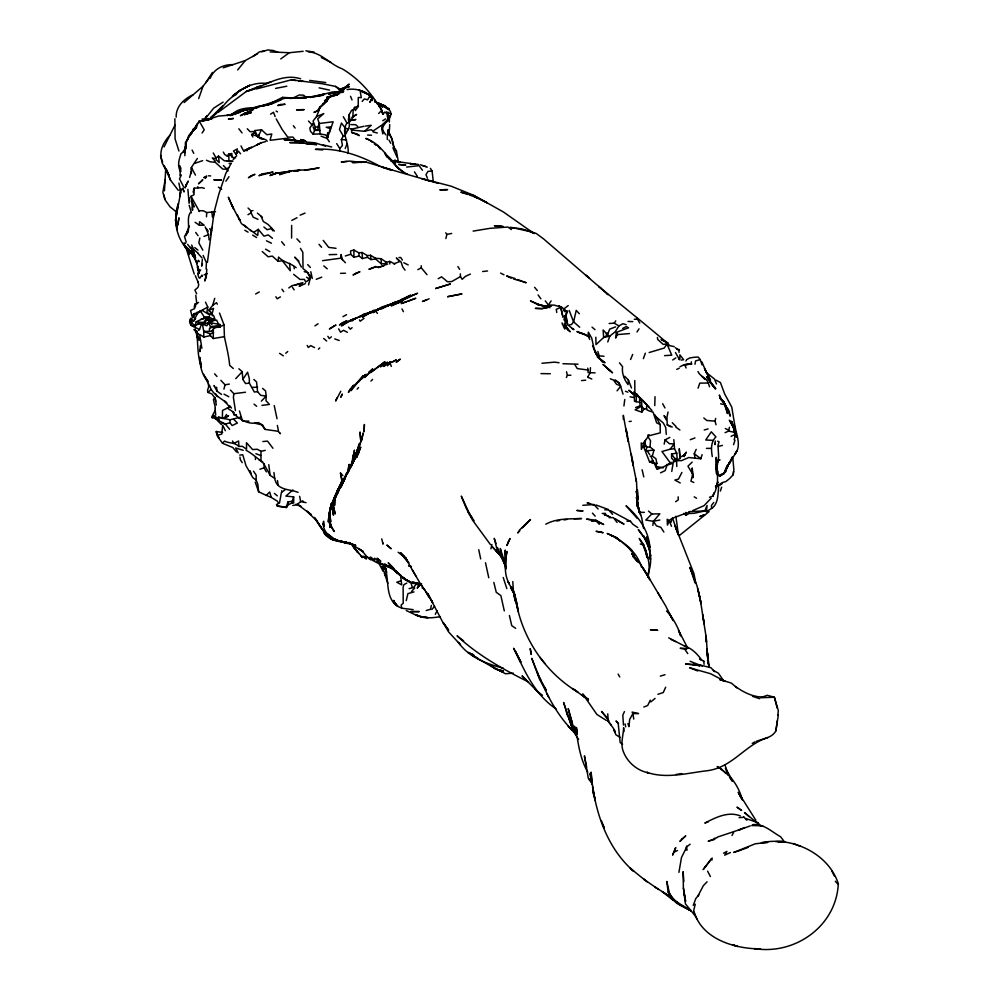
<?xml version="1.0" encoding="UTF-8"?>
<svg xmlns="http://www.w3.org/2000/svg" width="999" height="999" viewBox="0 0 999 999"><rect width="100%" height="100%" fill="white"/><g stroke="black" fill="none" stroke-linecap="round" stroke-linejoin="round"><path stroke-width="1.5" d="M261.963 405.382L269.418 404.433L265.984 400.649L266.184 396.116L260.677 395.292L257.58 391.683L256.568 381.968L253.858 379.458M637.275 506.356L637.287 501.885L637.312 503.946M201.573 323.851L199.538 329.533L190.871 325.287L190.409 319.73L190.572 323.988L189.61 321.266L190.659 318.331M683.391 888.086L685.576 901.185L683.391 888.086L683.116 871.652L683.853 881.493M717.657 441.221L719.08 441.783L717.994 445.467L718.668 456.755L717.257 465.659L716.895 461.625L717.694 475.387M712.974 495.292L712.961 496.066L709.54 497.277M714.947 443.169L714.934 444.58L715.346 441.021M718.643 487.574C717.719 494.767 718.393 502.909 712.262 508.104L706.443 511.65L704.757 510.976L694.018 513.324L688.873 513.461L686.138 515.209L686.163 512.362M608.179 721.228L607.767 713.873M637.362 505.569L637.499 498.276L636.326 491.321L637.499 498.276L637.362 505.781M347.964 153.509C349.737 143.094 340.447 132.63 346.965 122.977L349.388 122.727L349.288 126.711L345.904 133.854L344.805 127.485L341.433 123.064L339.46 129.558L343.319 135.989L345.317 135.777M641.795 412.162L644.093 409.016L641.57 406.193L635.139 409.815L641.795 412.162L641.72 400.599L639.572 399.775L640.172 405.869L635.639 407.505M329.857 514.847L330.694 521.565L329.857 514.847L330.419 507.654L338.736 488.261L332.33 502.884L338.436 488.461L335.864 496.478M636.226 401.735L636.363 396.653L628.883 390.222L634.328 395.179L634.527 401.336L640.059 402.385M566.021 312.987L566.595 321.066M193.806 317.657L194.006 313.599L196.99 313.286M266.296 471.84L264.048 467.794L264.173 463.936M342.495 259.653L340.909 258.154L341.034 254.57L342.495 259.653L345.429 262.749M389.685 124.538L389.51 129.171L387.3 135.352L387.3 139.51M206.506 216.746L206.693 212.55L203.334 210.764L199.026 210.714L190.984 196.366L194.018 194.755L194.118 188.224L201.973 187.637L204.333 188.349M291.646 225.374L291.583 238.074M505.107 554.183L505.294 550.024L504.707 559.815L505.731 569.43M164.448 190.809L165.747 168.631M206.081 269.068L206.418 262.712L203.172 255.482M219.505 313.062L224.013 324.837L224.413 336.663L213.274 338.536L213.336 329.77M306.656 281.443L309.415 279.196L309.678 274.625M564.597 316.221L564.36 320.017L565.072 315.971M590.459 367.732L590.134 372.789L587.699 377.035M634.877 393.494L634.777 380.544M199.35 225.2L199.575 221.691L204.183 225.2L199.35 225.2L195.08 222.302M358.229 106.219L354.583 107.392L355.332 110.564L358.241 106.481L358.254 97.49L361.326 97.64L360.352 92.383M179.982 175.674L180.532 167.707L179.695 165.584M298.089 492.37C289.573 488.873 276.723 490.709 274.7 478.384L270.13 475.337L263.761 463.661L261.001 461.101L260.976 451.311L257.317 449.25L252.597 449.562L246.478 442.719L246.566 449.25L242.307 446.278L238.811 446.466C234.915 442.12 229.208 443.656 224.563 441.096L222.552 443.057M184.84 155.719L185.502 146.666L184.465 152.622M185.502 146.666L185.352 148.776L185.402 142.482L197.515 123.501M637.462 505.169L636.563 482.03L626.073 429.158L627.509 436.076M619.505 362.874L622.577 366.683C621.59 373.089 624.213 379.558 628.009 384.603L628.421 380.082L624.812 376.411L623.801 376.511M655.881 465.671L656.88 463.361L655.931 458.753L652.335 456.106L653.933 450.149L650.012 446.915L650.536 440.571L648.164 437.2L648.076 434.827M206.244 276.248L206.83 269.293M655.019 396.69L654.77 405.582M207.417 262.325L214.086 212.163L218.893 193.943L225.762 173.514L231.106 163.399M637.325 506.493L637.687 502.322L637.399 505.407L636.475 497.14L639.135 512.225L637.824 505.469L640.521 514.91M189.111 203.297L187.887 189.31M339.61 151.024L339.822 148.601L336.7 143.619M185.077 246.016L186.875 248.202L184.241 244.817L191.408 252.834C176.611 241.795 172.465 220.791 178.247 203.709L175.524 220.329L177.347 229.857L175.524 220.329L180.707 192.208L179.708 196.391L180.432 189.41M185.702 149.051L186.251 143.032L185.714 145.23M777.247 720.828L775.898 730.856C771.89 738.111 763.149 738.573 756.243 741.383M253.946 232.193L258.304 229.358L257.73 235.489L250.324 229.97M289.585 263.311L290.259 270.754L282.292 260.739L278.147 261.326L278.559 257.068C283.329 262.362 290.859 263.112 296.191 267.682M200.424 345.504L199.825 351.648L200.374 349.188M321.054 136.164L327.197 138.486L327.997 137.013L325.412 134.927L320.067 133.866L319.855 130.37L318.007 129.957L317.894 126.898L319.255 123.501L333.167 121.753L327.197 138.486L329.345 141.808M230.432 390.072L233.803 393.706L233.416 397.602L235.414 410.601M706.443 511.65L707.067 505.506L704.757 510.976M778.321 715.097L775.898 730.856M202.372 259.278L201.636 266.159L202.522 263.823M678.92 872.364L681.48 857.517L686.8 846.802L690.134 844.205M200.237 310.739L204.146 316.908L208.828 316.82L208.903 319.031L208.054 317.844L204.882 322.252L200.075 322.415L194.93 326.286L196.229 321.753L204.196 318.057L212.163 320.005L214.735 319.73L214.048 316.333L212.275 314.46L208.042 313.961L202.322 310.514L200.237 310.739L197.103 314.235L193.669 321.079L192.145 320.142L191.346 318.918L194.018 315.534L197.128 312.4L199.725 312.125M777.809 715.209L778.333 710.676L774.387 697.24L767.269 695.279L760.626 697.739L774.387 697.24L777.172 708.029M175.886 217.47L176.361 213.349M352.585 461.513L353.446 454.52L350.936 467.282L357.055 453.246L355.819 456.68L352.622 463.586L360.839 441.446L360.027 432.242L360.839 441.446L358.753 448.501M387.874 135.452L388.511 130.394M733.179 474.775L733.641 471.153L733.179 474.775L729.595 478.571L725.973 481.506L722.527 482.517M358.441 105.782L358.241 106.481M348.589 468.543L349.138 464.36L347.14 473.651L349.762 467.12L345.741 476.61M652.846 525.399L653.383 521.303L659.852 513.823L651.847 513.973L648.476 511.088M623.925 405.994L624.775 399.513M579.695 327.222L573.601 321.84L576.236 310.352L579.32 313.723M197.652 188.062L197.839 186.676M270.055 140.06L271.815 133.991L266.845 134.728L261.538 129.758L254.87 130.569L254.595 132.505L255.507 133.616L254.395 131.531L250.087 131.706L247.277 128.771M691.395 361.8L691.121 363.723L683.616 364.96L679.944 366.758M210.664 234.64L211.713 227.41M180.807 191.796L181.231 188.898M186.251 143.032L185.752 147.627L183.292 151.448M686.013 850.099L686.613 846.053M354.583 107.392L353.134 110.065L351.623 110.227L349.238 114.548L348.414 119.693L349.388 122.727M187.849 232.38L188.287 229.608M213.212 217.532L214.086 212.163M176.174 117.145C175.812 106.431 184.103 98.839 193.132 94.705M671.753 471.441L673.126 463.211L667.107 465.172L665.159 470.604L660.576 472.827M312.837 125.362L313.199 123.264L309.827 127.997L310.477 131.269L313.162 134.216L320.067 133.866M330.794 509.39L333.142 501.698M337.138 492.445L337.699 489.173M694.979 364.273L695.554 360.926L700.224 359.603L702.01 364.86M205.494 302.16L207.78 307.043L206.93 311.576L209.715 315.384M236.189 154.483L237.312 148.926L233.479 151.011L236.189 154.483L238.374 151.161L240.547 153.759M285.264 489.697L281.406 492.445L279.52 502.934L276.573 504.557L277.297 506.193L286.438 507.542L287.812 502.11L292.32 501.098L293.656 496.865L285.901 496.103L292.894 489.91M668.044 412.038L666.945 417.282L667.232 424.85L672.265 427.035M712.287 456.543C711.176 449.8 710.514 442.195 715.933 436.875L711.288 431.83L705.731 439.997L713.298 440.359M199.862 238.037L198.838 242.907L202.822 250.125M664.173 444.118L665.072 439.847L669.842 437.412M431.368 605.319L430.507 609.303L426.223 610.489M647.851 577.147C650.811 567.007 648.301 556.443 644.18 547.002M186.551 234.241C191.021 227.36 185.939 219.018 190.359 212.575M490.921 548.851L491.933 544.492M716.021 424.762L715.072 421.116L715.684 418.431M406.243 600.624L407.929 593.606L413.998 591.932M445.879 238.549L446.89 234.428L445.741 232.854M684.19 456.655L684.839 454.008L684.028 456.006M194.143 307.28L194.905 304.195L198.551 302.447M206.668 273.376L204.733 281.006L206.431 276.76M726.348 468.181L725.311 472.265L727.01 465.596M695.279 904.22L693.706 910.376C701.098 939.035 734.253 948.8 760.626 948.925L754.507 948.638C795.104 955.081 835.776 926.31 838.261 884.565L835.289 881.255M223.926 389.098L225.062 384.79L220.841 380.319M308.516 284.94L310.527 277.385L307.729 272.64M211.913 314.36L213.549 308.354L209.116 310.227L211.913 314.36L210.851 312.05M339.885 487.05L335.09 496.353L340.484 485.876L342.033 480.182L340.497 473.051L342.882 475.636M189.598 177.472L191.321 171.266L191.308 173.589L191.371 167.532L197.365 158.466M339.947 487.724L337.45 493.431L340.334 486.625L335.164 496.615L332.954 504.245L335.115 513.748L332.954 504.245L339.772 486.538L343.044 481.68M165.185 179.683L162.849 192.27L164.698 198.838M193.469 190.422L194.118 188.224M209.153 311.076L208.978 309.965L212.65 305.382L214.735 298.301M385.901 107.992C393.469 110.864 390.971 116.521 387.562 121.254L373.064 131.019L371.004 129.67L364.485 131.281L351.523 130.07L351.498 129.146L350.112 128.634M713.948 492.819L712.961 496.066L715.434 490.946L717.769 481.855L716.083 487.587L717.482 483.891L717.507 471.116L717.619 475.337M197.128 312.4L197.103 314.235M185.976 235.627L187.974 229.246M645.004 443.943L646.915 447.227L645.816 450.811L653.933 450.149M340.022 487.637L334.815 498.226L334.578 505.482L334.777 496.69L347.053 472.914L345.154 476.56M676.061 459.84L676.51 460.664L681.443 460.664L688.736 457.53L700.836 458.766L702.11 454.682M345.804 475.549L346.69 472.752M725.049 432.704L728.596 431.093L729.457 427.285M733.566 444.68L734.977 440.234L734.203 439.685C735.988 434.328 735.014 428.384 731.768 423.788L734.69 430.606L731.668 421.203L736.45 437.325M246.94 150.837L247.415 149.363M672.29 518.306L670.903 522.514L669.255 520.891L667.419 525.099L667.207 519.268L669.243 520.379L672.29 518.306L687.3 512.724M720.354 491.071L721.653 487.137M186.663 141.796L188.736 135.589L196.029 127.26L188.911 136.026L187.55 139.972M355.382 455.719L348.876 469.567L354.245 459.003L356.593 452.097M698.064 388.161L699.787 383.141L708.291 383.004L709.54 386.788M198.676 98.564L203.059 86.201L209.241 78.247M607.754 341.958L609.84 336.064L615.209 331.793L618.93 325.924L622.827 323.738L626.186 324.675M313.162 134.216L314.535 130.37L313.087 126.761M349.538 468.856L353.833 459.265L351.448 464.96M286.438 507.542L287.899 504.92L292.382 502.772L293.706 503.071L293.656 496.865M719.38 475.911L723.8 473.688L729.47 462.25M643.368 358.629L645.342 353.196M359.253 450.774L356.531 457.704L360.739 447.102L358.142 453.908L358.966 451.86M647.901 573.801C651.535 565.134 651.423 555.257 648.576 546.403L650.611 555.906L650.049 553.209L650.386 559.64L649.45 544.592L646.615 536.838L649.762 547.514C648.975 530.669 638.349 516.508 626.061 505.744L637.3 518.456M340.484 485.876L342.033 480.182L340.871 486.014L343.768 478.371L338.761 489.672M729.382 462.4L725.836 470.254L728.009 466.246M717.394 462.737L718.668 459.303M693.219 905.431L695.853 898.451L698.875 894.904M326.86 136.776L327.772 132.517M345.217 148.526L347.09 143.694M344.493 478.334L349.787 468.106M318.906 109.303L318.369 110.639L313.948 112.388L316.671 111.139M254.87 130.569L257.779 137.063L261.538 129.758M595.829 337.237L596.016 344.605L603.646 337.5L609.84 336.064L608.066 335.739L607.991 333.329L609.727 329.108L615.621 326.873M350.861 466.67L352.56 462.774M215.297 410.264L211.663 417.095L215.934 418.943L221.416 424.575M726.186 468.019L724.2 472.802L719.892 476.123L724.325 473.214L726.023 470.017L723.8 473.688L724.325 473.214L717.819 475.711M630.556 359.49L632.679 354.433M697.826 896.215L703.358 885.651L707.092 881.805M732.379 457.142L727.559 466.508M354.046 460.302L357.055 453.246L351.998 463.811M387.924 119.231L389.36 115.872L389.373 122.103M188.511 228.222L189.435 226.099M319.18 110.015L316.546 116.583L313.087 121.016L315.284 127.173L315.397 130.232L314.535 130.37L319.855 130.37L319.255 123.501L317.732 118.831L323.813 113.586L316.546 116.583M566.396 377.51L567.382 375.249L566.508 371.753M624.437 711.575L622.827 715.222L623.451 725.074M344.505 478.883L345.367 476.96M190.946 134.403L193.394 128.921L196.853 126.698M695.042 458.017L694.255 453.671L696.203 449.375M347.652 473.051L349.051 469.98L347.789 472.564M665.684 687.225L663.249 692.557L657.929 694.28M337.113 397.752L335.614 401.024L340.771 391.258M350.849 466.383L354.245 459.003L350.574 466.433M342.457 483.354L344.081 479.857M732.354 457.105L729.407 463.486L737.062 450.674L734.764 454.358C741.695 446.266 736.75 435.414 734.889 426.373L735.401 428.958L731.755 407.043L724.687 394.006L720.429 382.53L716.021 380.132M335.289 495.916L340.309 484.503L333.391 499.6M190.984 134.453L192.095 132.118M186.638 233.179L188.299 229.758M338.823 489.51L342.182 482.604L340.497 473.051M181.393 174.962L179.495 178.846L183.791 187.175M348.888 470.092L347.252 473.451L349.825 467.657M617.27 332.655L617.332 334.603L615.609 338.112L616.321 332.367L628.533 327.784L626.248 326.573L622.702 328.434M650.299 700.162L647.664 705.519L643.806 707.03M174.862 118.731L174.962 125.15L164.061 146.915M340.759 486.413L343.369 481.231L340.534 486.688M202.36 323.901L203.746 331.306L210.314 333.991L213.611 332.505L211.925 331.206L209.54 331.456L209.44 328.559L210.577 327.597L220.242 327.197L219.73 324.475L210.115 322.677L208.354 322.852L206.88 325.761L202.71 324.3L197.415 323.951M643.144 443.931L645.267 440.397L644.83 447.053L643.206 445.766L641.37 449.388L641.246 442.957L643.144 443.931L649.188 434.94M732.017 835.464L733.553 832.442M681.905 472.44L678.471 479.12L674.874 480.057L680.244 482.967M372.577 97.028L369.78 102.31L372.789 97.989C366.795 91.508 356.181 87.862 347.078 89.573M435.277 614.273L437.237 610.551M345.017 478.034L340.859 487.3L346.341 475.412M343.718 480.419L345.067 477.884L341.97 483.816L343.906 480.307M338.561 490.084L337.699 491.683L339.835 487.937M685.913 361.051L686.675 359.64L689.772 357.954L694.03 357.28L698.151 357.018L700.224 359.603M186.801 232.954L188.586 229.683M205.382 178.409L206.693 175.999L203.759 177.685L206.506 176.985M339.822 148.601L342.432 145.479L341.346 139.585L343.319 135.989M197.627 123.951L194.131 129.87L199.188 121.029L209.89 119.318L203.346 120.504M352.11 463.661L350.274 466.92L355.294 457.492L348.713 470.204L349.975 467.982M343.856 479.595L344.98 477.572M340.671 486.451L343.381 481.618M333.666 500.374L335.14 497.777M684.303 455.794L686.363 452.147L683.428 455.556M187.387 231.568L184.503 236.526L186.201 242.133M345.154 477.672L342.32 483.416L344.805 477.784M339.885 487.824L334.178 500.049L340.11 487.275M545.267 300.886L548.439 305.045L551.123 300.924M205.694 82.817L212.437 72.465M210.19 78.309C213.749 69.006 223.264 64.386 232.829 64.648M204.52 119.643L213.661 108.167L223.127 102.11M226.536 414.498L224.026 418.444L218.469 417.195L219.405 420.904L225.337 424.076L229.62 429.27M204.645 119.393L206.968 115.747L205.045 118.257M391.383 114.223L387.824 112.338L388.261 118.893L382.679 127.098L382.717 133.854L382.105 127.984M636.987 331.993L639.035 328.808M382.255 113.062L383.166 114.261L384.578 112.113L386.975 113.461L387.5 117.245M249.363 383.141L245.529 383.541L242.832 379.408L247.577 372.19L249.325 378.683L249.363 383.141L254.333 392.02L257.58 391.683M225.874 181.244L229.008 176.673M322.59 104.57L327.51 100.549L323.426 103.896M222.627 105.844L210.801 117.62C221.179 111.701 225.362 99.613 236.538 94.368M202.048 133.029L204.233 129.833L199.188 121.029M712.2 858.016L703.146 869.605L711.4 858.74L712.1 860.027M609.14 323.501L614.185 323.139L615.746 320.904M223.326 152.085L224.638 154.47L227.297 156.056L228.734 154.008L228.958 161.388L232.804 161.351L224.325 160.777L218.519 156.094L216.096 157.954L216.159 159.74L219.193 162.612L218.519 156.094M215.06 397.352L213.424 399.662L215.322 407.704M211.925 331.206L214.273 327.959L217.033 327.173M194.006 313.599L192.008 316.333L190.622 310.414L194.443 308.728L195.679 305.719L194.905 304.195M200.674 269.855L197.74 273.813L198.826 277.56L199.85 278.209L201.948 275.137L202.31 276.361M193.669 321.079L195.604 318.494M573.601 321.84L571.578 324.463L567.782 325.287M169.718 135.489C163.099 142.582 158.067 152.522 162.675 162.088M669.954 462.437L661.962 451.511L670.154 449.188L674.225 443.906L673.801 439.647M713.773 502.46L711.475 505.394L711.575 508.266M326.523 100.687L323.376 104.733L319.305 107.642L321.666 105.931M420.804 583.541L417.22 588.124L419.717 585.102M617.07 390.834L620.616 386.326L619.929 384.39M522.402 527.797L530.506 519.517L519.817 529.745L517.757 532.954L519.83 530.806M705.157 866.707L705.706 866.008M237.675 69.942L245.292 60.552L257.567 53.721M323.514 103.197L317.682 110.602L320.092 108.042M357.142 389.148L358.554 387.512M431.88 609.477L434.565 606.331M233.179 159.728L236.676 155.719M416.246 584.29L413.536 587.412L409.091 588.673M362.162 101.448L364.36 98.938L367.595 99.825L369.205 97.078L372.764 97.378M682.317 838.661L679.907 841.408L685.764 835.838L682.367 838.748M718.056 486.875L721.453 483.017M324.825 101.536C328.659 94.83 337.038 95.629 342.545 91.296M343.781 88.761L349.175 84.141L343.981 88.561M411.463 591.545L414.71 587.999M235.727 378.671L242.208 371.715L238.911 368.793M387.487 365.821L390.172 362.999L396.341 359.877L392.907 361.788M261.388 401.099L266.184 396.116L265.584 390.959L262.562 388.399M337.949 92.482L339.635 90.734L343.481 91.958M216.184 417.52L214.036 415.572L212.125 417.944M388.261 118.893L382.642 124.663M337.625 92.782L339.635 90.734L342.058 92.62M378.671 113.474L380.981 111.126L382.242 112.525M370.954 381.081L372.565 379.445M651.847 513.973L645.804 520.054L653.383 521.303L659.889 520.004M255.207 482.08L258.654 491.795L266.321 495.367L269.68 491.995L271.266 497.44L277.21 501.048L278.546 502.972M343.856 88.399L345.704 86.601M692.182 462.1L687.949 466.196L692.669 474.163L692.906 477.772L692.17 467.957L692.669 474.163L690.946 481.231L693.843 482.467M318.394 349.163L319.78 347.864M326.685 100.512L328.446 98.889M679.557 535.364L709.153 511.575M231.905 114.648C238.012 108.117 247.977 107.667 256.393 107.842M364.485 131.281L371.228 125.3L365.409 126.086M331.381 336.8L329.32 338.599L327.859 336.351M203.059 86.201L184.166 102.535M192.645 130.944L196.528 127.56M210.801 117.62L216.296 112.875M285.739 353.259L287.749 351.523M568.231 305.594L563.286 309.315L567.494 311.451L565.946 315.771L567.569 323.713M292.819 505.469L296.84 504.82L300.662 501.61L306.069 502.659M671.241 462.3L663.985 466.695L656.917 468.906L651.286 457.317M352.11 327.672L350.274 329.195L348.576 327.11M650.786 701.935L655.082 698.413M683.403 455.919L685.326 454.358L681.181 456.793M711.126 498.264L704.033 505.669L692.969 510.489M218.569 112.075L246.291 91.471L261.226 85.514M184.615 150.886L181.031 153.659C179.108 159.515 177.01 165.235 180.507 171.628M210.639 389.735L208.167 392.47L211.888 393.918L215.247 398.576L215.772 401.286M360.564 316.471L363.549 314.173L371.853 311.95M364.011 318.381L360.177 321.228L359.465 319.917M232.405 96.166C241.92 88.162 253.821 81.668 266.646 83.541M280.744 58.941L289.298 52.722L303.134 51.311M252.959 56.531L259.34 51.936L264.36 50.762M212.65 305.382L216.471 302.66L217.295 304.208M288.786 287.949L291.833 285.776L302.884 282.667M198.439 330.307L199.538 329.533M302.51 284.003L299.163 286.326L305.357 283.591M740.321 815.896C727.934 811.063 715.634 817.569 704.807 823.064L708.241 821.877M382.804 120.767L385.589 118.856M675.611 501.723L678.246 499.912L678.146 496.84M286.388 505.944L287.899 504.92L287.812 502.11M314.91 325.886L318.069 323.788M196.391 127.447L193.069 129.658L196.279 127.547M672.664 359.99L675.836 357.917M270.554 114.186L273.501 112.275L275.137 116.596M270.667 104.358L272.889 102.922L270.517 104.246M259.603 87.138L246.291 91.471C264.073 87.038 281.056 72.602 300.649 78.796M351.935 117.42L356.618 114.46L352.585 116.721M330.095 97.203L333.204 95.242L337.337 94.618M245.517 150.599L261.251 142.745L265.597 141.633M272.402 103.659L281.119 99.825M752.247 743.418L754.807 741.895M228.047 170.891L226.686 168.868L228.709 167.67M280.419 296.878L277.16 298.801L275.886 296.74M227.297 156.056L231.606 153.546L232.48 157.442L235.489 157.63M247.964 214.71L251.124 212.874L251.061 210.976L248.064 208.042M400.749 300L410.701 295.167L400.774 300.05M233.316 114.161L236.825 112.175L243.656 110.452L235.202 112.487L230.469 114.735M252.834 137.013L251.598 134.465L254.957 132.58L257.218 136.164L260.202 138.549M255.632 293.981L259.265 291.958M715.609 486.288L717.944 484.99M438.211 278.709L441.583 276.835L447.552 281.793L451.76 281.556L460.452 276.586L460.352 273.851M406.83 583.041L403.808 584.727L403.121 587.375L403.234 603.221L401.123 605.069L401.81 608.241L413.174 609.64M606.518 335.901L603.646 337.5L603.109 329.982L606.443 333.491L606.518 335.901L608.066 335.739M248.339 148.789L250.1 147.815L243.681 150.999L251.523 147.253L245.005 150.337M202.26 310.065L207.78 307.043M342.932 316.671L346.553 314.685M394.368 302.672L396.141 301.698L389.91 304.52M282.605 97.378L266.883 105.17M723.526 853.221L726.897 851.41L724.712 855.156L730.444 852.534M545.816 524.213C556.655 518.181 569.542 519.03 581.53 518.543L574.1 518.768M417.819 269.655L421.303 267.844L421.228 265.746M680.007 458.466L679.295 448.926L680.007 458.466L674.537 461.301L671.603 458.154L671.565 453.983L676.76 453.171L677.135 458.366L674.75 458.616L671.565 453.983M291.82 220.392L297.04 217.72M282.267 172.527L275.399 173.364L276.448 173.152L269.955 175.537L277.135 173.002L291.483 171.129L283.641 172.365M675.037 851.735L677.497 850.499M229.807 406.93L222.515 410.439L222.365 418.618M374.65 310.926L368.793 313.012L381.968 307.854M259.178 143.744L256.843 144.892L261.251 142.745M744.63 827.534L738.373 830.181L750.249 825.911M230.107 115.609L240.734 112.175M387.699 264.023L378.097 267.582L383.966 265.796M367.257 314.098L370.704 312.487M224.013 324.837L219.693 326.86L216.646 320.13L209.603 321.154L206.081 319.018M399.65 300.637L387.175 306.044L402.085 299.375M676.76 369.38L679.258 368.219M406.943 296.94L407.617 296.628M378.921 309.091L370.966 312.749L380.257 308.429L373.014 312.625L381.918 306.993L394.48 303.034L386.138 305.756M470.404 274.076L465.534 276.298L462.15 279.333L460.452 276.586M731.068 436.326L734.715 434.665L734.64 432.355L728.596 431.093M648.526 435.876L660.302 432.829L660.152 424.525L654.645 414.535M715.721 486.376L722.115 483.528L715.446 486.113L720.254 484.727M233.853 443.369L238.624 440.996L238.811 446.466M742.657 849.487L748.338 847.277M357.817 317.507L349.712 321.041L364.198 314.498M359.091 316.958L362.912 315.309M377.36 310.027L382.742 307.704M300.137 215.147L305.045 213.099M382.854 307.455L385.477 306.356L377.31 309.553L380.182 308.691M204.033 274.925L207.08 273.651M368.793 313.012L374.45 310.19L362.35 317.207L369.593 312.687L362.924 315.434M717.569 460.914L720.067 459.877M361.875 315.934L367.132 313.761L359.053 316.845L363.286 315.522M427.11 299.625L422.477 301.498L429.12 298.813M229.708 115.335L237.824 112.912M643.206 445.766L649.562 461.9L652.896 460.589M203.983 236.401L208.566 234.615L205.207 226.91M393.806 263.861L399.975 261.451L401.148 262.038L402.697 266.92L405.07 270.155M316.271 279.295L321.74 277.173M690.272 439.71L694.954 437.924M346.066 87.088L340.085 89.373L349.363 86.626L339.335 89.298M713.011 839.41L708.191 841.245L714.859 839.335M289.298 171.753L279.545 174.65C291.795 168.032 306.144 171.716 319.131 167.72L304.508 170.379M266.808 105.232L270.617 103.821L262.462 106.306M407.904 301.261L415.834 298.251L401.186 303.571L406.568 301.723M202.16 121.391L218.381 116.096L229.608 115.135L226.923 115.447M717.319 837.137L741.308 829.108M229.945 115.222L239.485 111.538L258.641 106.244L271.079 104.071L260.452 106.344M251.186 109.303L258.366 106.993M259.915 469.243L264.048 467.794M329.757 96.928L332.53 95.966M194.543 163.424L202.61 160.677M229.882 115.484L234.927 113.774M767.956 737.512C745.379 744.38 732.829 767.244 707.642 770.666C687.749 772.914 666.458 779.158 646.965 772.339L648.538 772.876C637.537 770.753 628.059 762.924 623.763 752.622C619.942 744.53 623.351 735.813 623.626 727.672L624 731.568M245.292 60.552L223.252 67.82M375.836 266.421L368.906 269.28L373.926 267.67M228.858 154.233L231.606 153.546M401.311 580.744L396.79 582.205L401.735 584.914L400.487 574.862M261.863 51.811L267.744 49.95L273.239 50.499L278.072 52.323M264.111 84.041L271.054 81.843M374.737 310.839L367.794 313.049L373.289 311.551M345.317 255.969L350.711 254.27L353.908 257.342L359.016 255.981L362.437 258.591L367.407 257.292L370.954 259.59L375.587 259.028L381.393 263.936L386.438 263.336L386.401 262.312L381.118 258.704L375.562 258.291L370.554 255.294L367.357 255.594L362.1 252.51L358.903 252.847L353.883 250.025L350.599 250.911L350.711 254.27M672.939 462.125L675.237 461.426M256.518 88.923L291.421 79.808L322.615 83.804L335.552 86.413L343.668 91.271M334.628 95.367L338.811 94.106M660.314 676.111L664.997 674.712M333.691 95.242L326.723 97.315L337.45 94.868M218.469 417.195L229.932 419.78L240.959 417.132M222.677 432.492L216.209 431.518L217.557 435.264L221.691 434.078L222.74 425.312L225.349 430.694M202.672 120.717L211.626 118.681M253.197 108.354L255.682 107.655M704.22 429.995L708.079 428.908M257.005 107.293L284.665 98.302L294.168 97.665M233.654 419.23L237.387 423.027L232.155 425.549L230.032 422.764L225.337 424.076L222.003 423.052M295.254 285.14L300.824 283.604M386.401 262.312L389.785 261.388L394.805 263.961M351.498 129.146L363.961 126.286M251.86 108.716L239.822 111.289L255.619 108.079M272.864 230.831L271.416 228.596L267.145 229.683L263.873 227.023M256.056 107.38L262.275 105.819M718.456 446.391L722.414 445.392M208.242 119.418L211.888 118.506M207.355 119.418L210.839 118.556M258.828 86.975L256.231 87.612L259.203 87.188M273.014 173.988L277.135 173.002M741.57 849.962L733.728 852.422L755.256 843.805L767.806 842.357L761.363 842.744C791.895 836.001 828.92 853.571 838.423 884.078M334.515 95.492L337.063 94.893M208.354 322.852L210.552 326.723L220.18 325.299M260.976 451.311L265.247 450.362M473.126 231.106L489.81 228.359L507.967 227.035L511.388 229.583M201.86 348.289L199.638 334.403L203.796 337.038L210.364 335.614L213.274 338.536M333.916 95.492L336.7 94.893M649.15 352.535L664.223 348.039L666.982 344.018L671.753 355.182L664.547 355.644M250.699 109.053L255.856 107.954M666.633 343.768L663.311 344.468L657.667 339.398L657.404 337.462M446.89 234.428L451.685 233.429M200.699 319.38L206.581 318.157M251.061 210.976L253.022 210.577M348.626 120.954L355.856 119.518L352.897 119.88M556.793 521.028L559.627 520.467M294.031 171.304L299.8 170.167L293.806 171.216L298.351 170.779M338.961 91.721L328.571 94.106L335.976 92.432L334.415 92.582L342.732 92.158M270.554 140.272L286.263 138.299L293.456 140.247M275.612 88.387L286.813 86.226M310.239 97.427L323.664 95.055L315.834 96.354M233.803 393.706L245.517 392.232M713.985 838.398L716.87 837.861M208.766 119.505L211.726 118.968M232.73 411.476L233.641 413.648C240.347 419.805 248.514 425.087 258.291 422.577L262.625 425.05L265.06 429.395L278.509 431.331L277.372 425.449M313.486 143.469L310.289 144.031L312.812 144.331M225.062 384.79L229.358 384.091M681.143 360.102L683.641 359.702L679.857 354.82L679.882 358.928M322.527 260.664L340.909 258.154M659.427 468.519L656.917 468.906L656.243 466.383L663.186 467.932M202.035 119.081L211.201 118.444M676.061 774.462L681.842 773.626M440.322 616.683C432.292 617.906 423.489 619.093 416.133 614.785M541.957 363.261L554.545 362.15L559.053 362.749M563.948 519.892L566.82 519.505M226.998 115.385L231.094 114.848M289.698 171.84L285.352 172.24L286.301 172.115M406.63 167.083L419.056 165.659L422.465 170.255M339.972 89.985L344.343 89.423L339.685 89.798M683.616 364.96L691.882 363.923L684.64 364.623L686.126 367.982M256.581 108.017L253.921 108.342L256.88 108.017M285.352 172.24L289.585 171.728M314.523 96.516L301.448 97.74L305.419 98.077M375.174 267.27L378.196 266.92M482.679 271.528L487.549 270.966M239.723 455.094L242.745 454.757L245.991 465.671L252.872 477.672L256.169 480.157L257.842 484.328L258.654 491.795M315.284 127.173L317.894 126.898M257.492 135.652L259.228 135.477M315.397 130.232L318.007 129.957M290.771 139.698L285.677 140.235L292.757 139.785L302.073 141.471L301.386 141.371L305.856 141.184M208.828 316.82L212.125 318.781L214.698 318.519M606.443 333.491L607.991 333.329M236.513 451.985L232.73 447.477L222.552 443.306L217.595 436.526L216.221 431.868L216.958 431.443M644.093 409.016L646.603 408.753L646.565 406.568M629.208 421.503L631.243 421.291M646.915 447.227L650.012 446.915M650.249 456.331L652.335 456.106M276.573 504.557L277.285 505.869L286.426 507.28M629.457 333.579L617.332 334.603M513.286 673.151L505.469 673.763L491.221 665.883L494.942 668.581L503.109 672.115L494.942 668.581M262.862 441.558L267.482 441.096L272.964 448.276M670.154 449.188L674.487 448.751L676.76 453.171M562.937 363.723L578.021 364.21M206.693 212.55L215.547 211.738M581.505 380.582L585.701 380.194M739.123 817.657L743.918 817.244L746.902 820.241M582.842 505.307L593.993 504.52L598.101 509.003M347.078 161.513L341.296 161.938L349.425 161.076L361.663 162.375M433.329 181.968L432.105 171.066L427.997 171.366L425.986 174.663L427.435 178.197M391.87 169.905L366.308 162.15L352.672 162.587L359.915 162.138L358.666 161.988M331.293 126.935L326.211 127.26L330.681 128.721M289.86 98.439L296.004 98.052M296.453 97.877L311.413 96.741L324.463 94.031L317.27 95.941L332.555 91.958L340.647 91.746M591.583 521.278L596.303 521.041L599.275 524.263M782.442 841.283L775.836 841.583M251.935 387.412L257.58 387.187M305.269 98.052L297.714 98.077L305.944 98.002M233.554 414.772L236.476 414.685M602.21 513.486L605.594 513.386M329.146 254.67L336.663 254.458M229.121 163.524L231.331 163.461M340.509 273.351L345.529 273.239M704.757 510.914L688.811 511.65L688.873 513.461M634.278 319.268L637.537 319.205L639.772 323.127M412.537 611.713L419.18 611.6L410.914 611.425M551.485 306.218L541.421 305.544L530.469 300.924L537.874 304.545L546.665 306.606L536.525 303.996L538.536 304.932M567.382 375.249L570.879 375.249M399.038 257.517L400.761 257.517L402.335 260.102M306.331 142.108L314.897 142.782L325.412 146.129M226.698 169.156L222.839 169.143L215.185 162.275L210.177 161.813L206.456 160.24M638.586 512.337L644.392 512.362M706.43 448.376L711.113 448.401M609.04 517.632L613.398 517.657L617.057 522.44M292.757 139.785L284.153 139.71L291.421 139.872L296.865 141.096M550.374 373.726L540.983 373.601M751.698 825.574L759.028 825.661M246.091 421.091L248.926 421.141M595.104 372.889L588.099 372.54L587.799 368.144M548.651 305.02L554.295 305.132L561.725 307.317M350.936 124.588L355.632 124.7L357.729 126.461M366.308 162.15L360.964 162.013M604.795 509.802L608.578 509.902L612.612 514.335M421.066 584.465L410.439 582.917L402.634 577.472M293.144 97.989L282.617 97.378M684.215 648.451L680.194 648.301L686.6 649.15L684.215 648.451L687.774 653.596M308.366 51.898C321.203 52.435 330.107 64.498 342.195 68.806C355.257 76.623 366.358 87.45 374.95 99.987M289.298 52.722L270.155 51.911M294.755 98.277L287.687 98.002L292.832 98.152L299.188 95.017L303.621 95.167L306.456 97.79M367.595 135.065L371.528 135.24M628.034 321.428L632.742 321.653M408.416 581.268L402.659 577.247L406.381 580.157L414.185 583.291L412.512 582.954L415.147 583.091M752.547 824.637C763.661 823.401 771.665 831.83 780.606 836.75L784.078 841.32M208.579 175.799L210.639 175.924M765.047 697.04C754.257 697.652 744.018 692.757 735.514 686.488L736.9 687.787L731.318 683.054L719.73 679.57L725.162 681.38L710.539 673.713L689.635 667.769L697.777 670.978M341.346 139.585L346.528 139.897M626.897 521.141L630.481 521.391L610.614 510.764M597.852 351.461L599.175 355.906L604.045 356.231M294.967 140.884L299.725 141.259M309.678 80.42L325.774 82.542M304.258 143.257L289.722 142.582L298.701 142.358L311.476 144.281M322.689 149.95L315.409 149.35C337.962 147.69 360.402 155.494 380.107 166.371M503.121 226.423L494.355 225.737L501.998 226.411M652.335 462.949L656.88 463.361M588.011 370.017L577.272 368.581L574.762 364.535M349.775 543.194C340.946 541.783 329.158 541.221 323.863 532.867M418.569 164.485L409.915 163.561L415.659 164.373M511.975 228.022L514.747 228.321M209.54 331.456L203.746 331.306L203.796 337.038M242.357 420.641L244.842 420.941M305.844 50.824L314.111 52.11M351.448 161.776L355.819 162.325M336.039 248.326L328.671 247.377L323.239 240.384M421.928 616.845L427.997 617.644L417.894 616.033L406.281 610.539M331.743 146.99L323.102 144.917M596.415 521.178L603.708 524.525L595.841 520.192L586.563 519.143L591.308 519.88M345.579 542.582L342.769 542.17L349.613 543.319M760.401 825.861L763.136 826.26M305.706 143.469L311.488 144.343M510.177 227.273L521.79 228.883L531.693 231.968L516.133 228.459M667.057 345.055L674.213 346.628M291.421 79.808L295.866 80.532M298.826 81.006L301.798 81.481M630.044 396.828L634.402 397.552M336.95 540.459L334.378 540.022L336.9 540.471M413.723 163.948L399.55 161.963L394.617 160.215L398.201 161.588M289.91 140.01L292.432 140.447M343.181 542.032L338.062 540.671L346.141 542.544L336.188 540.022M196.229 321.753L200.075 322.415M412.512 582.954L414.298 583.266M337.175 540.621L332.355 539.697L329.982 538.074L336.788 540.259M351.96 132.917L357.18 133.916L359.328 135.627L351.71 132.168L351.523 130.07M367.52 557.117L363.561 556.318L366.433 558.941L362.375 556.281M340.871 541.633L346.428 542.807L343.906 542.007M379.096 104.121L384.99 105.732L387.724 109.153M319.118 87.862L329.495 90.097M720.604 403.796L724.924 404.72M715.072 421.116L706.793 420.479L703.82 417.994M353.097 544.617L344.867 542.894L340.584 540.884L342.632 541.608M513.498 278.983L521.191 281.131M227.148 160.989L228.958 161.388M214.835 158.504L212.3 157.929L215.135 161.101M582.429 333.504L576.898 331.543L588.349 336.238L589.685 339.448M579.208 332.767L584.153 333.878L589.185 337.1L588.136 334.777L588.361 332.155L591.708 338.149L593.918 347.977M300.487 80.782L303.371 81.443M310.739 144.231L306.768 143.444L316.583 144.805L314.273 143.394M640.172 405.869L641.57 406.193M308.554 272.814L304.22 271.653M254.82 423.189L261.663 424.812L265.06 429.395M699.088 664.747L710.938 667.732L714.585 671.615L713.336 670.391L718.418 673.226L723.938 681.156M589.984 503.558L587.075 502.834L593.831 504.982M373.102 131.943L377.31 132.992M350.574 543.768L355.794 545.404L344.255 541.645L352.697 544.305M422.527 165.622L425.999 166.546M386.625 107.917L389.111 109.041M183.966 242.894L185.714 243.381M359.503 90.622L369.068 94.53M384.415 106.881L389.098 108.591M515.022 278.534L506.655 275.924L511.138 278.159M503.409 668.231C486.525 663.885 468.768 657.267 458.391 642.407L460.452 644.805L448.501 631.818L443.144 622.589L448.676 630.282L442.644 622.002L427.609 593.281L432.155 601.96L431.044 599.949M640.322 543.993L643.88 545.017L644.879 548.963M392.445 568.256L377.622 563.049L367.644 557.604L362.974 551.985L358.579 548.538L363.012 551.523L360.814 550.074M411.301 566.558L408.616 565.746L411.413 566.608M760.189 825.898L757.504 822.514L745.729 818.493M251.598 134.465L257.218 136.164M360.464 90.809L369.006 94.88M438.124 183.354L381.431 166.908L391.246 170.267M607.941 515.771L604.258 514.635L610.514 517.095M243.244 450.337L235.677 447.977L238.199 452.859M468.206 194.518L460.901 192.183L473.376 195.417L487.025 202.76L474.762 196.791M522.44 281.531L526.198 282.742L517.507 279.52M392.707 568.306L376.998 561.788L393.906 569.43M469.555 194.955L477.185 197.814L474.8 196.791M752.509 696.34L759.602 698.701M649.562 461.9L653.608 463.299M608.354 509.478L595.978 504.994M334.765 338.911L339.185 340.484M363.099 551.585L348.963 542.519L355.132 545.916L349.538 543.219M420.367 164.71L427.285 167.17M429.907 181.156L421.803 178.571L451.161 186.189L473.788 195.342L503.471 212.025L533.329 233.004M420.404 616.645L421.516 617.032L416.034 614.71M625.461 391.283L627.909 392.182M641.533 567.245C636.8 550.961 622.015 540.109 607.167 533.478L615.596 537.112L620.167 540.834L615.596 537.112M330.244 538.049L334.702 539.71L330.244 538.049L334.091 539.735L327.247 535.302L328.908 536.9M255.894 453.708L260.677 455.507M390.759 160.901L395.567 162.862L388.811 158.804M358.803 89.972L365.297 92.445M560.339 306.668L558.766 306.056L560.526 306.805L562.961 317.158L561.076 308.341L559.44 307.942L556.281 309.353L556.743 312.5M702.309 666.083L690.034 661.251M620.591 385.839L616.483 384.215L613.473 380.032L610.302 378.783M676.673 349.188L679.407 350.274L675.287 347.727M793.293 843.506L800.436 846.378M563.96 309.99L567.494 311.451M266.321 495.367L271.266 497.44M587.699 377.235L591.833 379.021M257.992 219.318L253.247 217.258L251.124 212.874M369.38 140.022L365.696 138.411C384.315 144.505 390.447 166.246 407.604 174.263M295.954 504.183L300.961 506.381L298.226 504.845M378.384 103.022L381.281 104.321L374.812 101.836L384.965 105.994L387.212 107.979M688.873 909.614L691.395 910.751M257.655 136.426L263.798 139.198L260.14 138.237L265.796 139.698L267.295 141.196M528.558 682.03C503.209 669.342 477.922 655.356 457.08 635.851L463.623 640.908M668.656 637.837L685.751 646.69L684.44 646.028C691.907 648.276 697.352 653.995 701.785 660.152L699.625 659.04M404.957 579.47L409.053 581.356L404.957 579.47L391.92 567.894L401.423 576.123L396.778 571.952M691.37 910.976L677.16 903.558L668.206 895.304L673.426 900.511L662.137 891.545L669.642 896.34L654.919 886.962L658.641 889.472M660.152 424.525L656.668 422.877L653.071 412.162L648.701 410.751L646.628 409.652L646.603 408.753M476.76 657.991L493.968 667.881M266.471 240.796L271.441 243.219M699.849 659.115L703.995 661.463M725.324 428.534L728.558 430.119M477.797 658.166L471.416 654.757M403.833 262.762L408.204 264.935M321.353 57.567L331.106 62.425M670.978 639.372L675.524 641.633M690.259 910.114L676.398 901.797M475.724 657.18L473.051 655.831L475.524 657.28M610.988 535.402L612.986 536.413M400.374 607.517L401.81 608.241M668.456 343.156L661.088 339.41L667.057 342.782C644.567 323.639 621.603 305.357 598.751 286.451L608.016 294.68L606.83 293.506M302.247 500.811L303.484 501.436M347.377 332.292L343.456 330.294L340.572 332.23L338.611 328.846M590.047 779.232L588.311 778.346L584.415 755.868L586.638 767.095M500.624 273.089L503.983 274.825M314.535 347.577L310.689 345.592L308.404 347.477L307.143 345.429M399.875 607.429C383.604 599.5 390.247 579.083 384.315 565.571M690.784 910.801L680.531 905.269L671.753 897.439L676.81 902.572L673.388 899.375M572.102 328.634L573.988 329.645L569.068 325.961M246.066 450.324C252.285 453.446 256.855 458.416 262.749 461.95M618.369 521.116L624.038 524.175L615.247 518.706M224.038 394.155L228.783 396.753M389.71 566.945L384.503 564.023L395.616 570.916L404.67 579.233M244.855 230.282L248.102 232.155M534.228 233.579L528.459 230.732L536.251 233.504L543.431 238.773L601.111 288.436M265.572 249.151L269.855 251.623M209.578 385.489C211.925 394.006 220.379 397.889 226.773 402.934L224.463 401.036L230.032 407.367M259.041 459.952L261.001 461.101M276.136 111.089L277.472 111.876M614.185 323.139L618.93 325.924M670.629 426.748L667.232 424.85M561.663 307.192L564.398 309.415L564.934 311.7L563.985 310.826M694.243 496.84L696.54 498.239M252.647 235.127L256.618 237.537M542.407 695.279L537.774 691.795L522.027 675.898L526.273 679.857M529.507 230.619L531.53 231.868M669.555 345.442L666.982 344.018M392.108 568.169L394.106 569.43M656.056 887.711L643.631 879.07L647.364 882.055M620.104 737.412L615.859 734.74L613.898 729.894L615.084 732.304C617.007 731.505 601.248 712.899 611.288 725.112M344.805 127.485L348.426 129.82M218.406 187.175L221.628 189.273M190.397 324.413L193.581 326.511M231.843 205.307L241.446 223.601L246.591 227.535M279.608 353.371L283.316 355.806M368.993 558.666L370.592 559.74L368.956 557.367M390.459 159.952L393.181 161.776L389.423 158.054L395.179 164.161L387.824 156.319L398.039 168.157L403.184 172.165M227.285 408.042L234.191 412.712M586.376 698.114L584.115 696.053L588.324 699.849L572.614 688.536L577.897 692.12C546.553 673.451 523.901 640.721 516.733 605.019L518.381 611.738L515.197 596.69L516.945 603.408M606.368 720.454L596.853 714.41L582.729 693.968L585.551 697.14M398.151 552.26L406.081 558.391L400.487 552.659L404.533 556.693M622.589 744.317L620.167 742.544L618.194 723.388L616.021 720.978L618.468 723.638M306.556 277.198L309.415 279.196M515.671 628.371L511.738 625.624L509.415 615.534M720.616 769.168C731.73 775.811 739.16 787.537 742.307 799.999M564.66 326.273L570.217 331.743L562.624 324.837L562.037 322.914M697.976 371.566C700.062 376.723 706.78 377.734 708.291 383.004M675.923 427.197L679.919 430.032M556.118 708.94C535.676 695.366 524.987 672.277 515.059 650.699L520.529 661.962L513.598 648.276L521.053 661.962M618.431 539.423L616.283 537.874L621.278 541.608M206.593 318.993L209.603 321.154M214.585 386.476L214.036 385.527L216.983 391.146L221.541 394.455M371.728 558.379L374.675 560.526L370.529 557.005M645.017 880.194L630.269 868.231L633.703 871.303C605.606 846.977 593.756 808.041 591.121 772.127L591.995 784.44M327.647 534.003L332.03 537.262C326.086 534.24 322.153 528.021 323.589 521.241L324.113 525.724M587.687 276.723L585.601 275.137L589.585 278.172M328.621 535.302L332.342 538.111L337.724 540.384L329.982 536.75L332.342 538.111L326.236 533.241M308.504 121.041L312 124.788M615.009 379.882L618.955 382.917M370.367 140.784L372.34 142.308M694.255 453.671L700.836 458.766M278.147 261.326L272.29 256.081L268.144 256.793L262.225 251.536M622.439 542.519L628.808 547.914L634.315 554.82M257.405 213.112L262.462 217.382M194.768 247.602L197.952 250.1M381.955 126.523L382.679 127.098M683.766 513.336L686.138 515.209M615.734 380.457L619.567 383.504M197.814 253.309L201.96 257.854M719.417 768.318L717.157 766.533L721.49 769.005L725.973 773.576M211.738 230.794L209.665 228.734M397.789 572.639L390.247 566.658L399.15 574.737M272.465 238.324L268.269 234.902L264.011 236.176L258.304 229.358M586.026 697.964L582.305 694.929L588.324 699.849M297.402 504.32L311.338 514.71L306.718 511.101L315.971 520.067L323.501 531.118M176.761 212.287L169.967 206.731L165.222 200.112L163.923 194.88M392.994 569.143L398.863 573.95L389.772 566.033L397.215 572.902L391.683 567.894M374.575 558.191L378.746 561.613M254.058 404.145L256.656 406.293M374.25 143.831L376.123 145.379M597.502 356.793L604.994 362.799L597.452 357.105M377.372 102.597L382.804 107.18L378.596 103.596M323.688 338.486L326.661 341.009M397.115 572.24L399.35 574.138M194.555 250.175L198.152 253.247M757.529 823.351L744.555 812.574L749.1 816.595M323.813 265.896L327.235 268.818M261.014 216.246L263.374 221.541L268.107 224.463L274.4 231.044M274.4 493.394L277.285 495.866M335.552 86.413L338.836 89.273M592.045 327.11L594.992 329.682M233.291 368.519L229.645 365.297C228.883 355.694 226.298 346.253 224.413 336.663M665.072 439.847L669.33 443.681L674.225 443.906L674.487 448.751M633.603 392.008L641.683 399.163L651.96 410.527M399.525 260.914L396.353 257.967L399.975 261.451M251.386 231.119L244.068 225.05M298.863 261.114L294.705 257.143L298.289 261.238L301.398 267.058M631.693 550.187L628.471 547.077M701.935 376.486L704.907 379.358M607.33 717.994L601.548 711.45L608.928 720.779M223.376 165.559L226.686 168.868M193.893 329.57L197.003 332.692L198.901 339.31L198.339 336.975M396.029 165.722L399.5 169.231M426.998 274.675L421.303 267.844M712.025 384.74L715.784 388.561L706.58 376.798L715.446 388.973L709.615 381.543L711.213 383.678M672.277 422.702L675.898 426.411M278.259 431.481L280.419 433.703L279.62 432.867M498.051 553.034L502.047 557.142L492.357 546.828L501.061 556.168M564.36 320.155L565.846 321.69L564.76 315.647M637.35 395.542L640.359 399.076L636.825 393.931M293.669 274.363L299.987 279.42L304.408 279.395L305.744 282.193M695.416 916.158L685.439 903.895L684.003 892.956L684.24 894.892M706.93 373.226L710.501 380.369L704.482 368.531L706.93 373.226L705.931 372.177L714.372 378.958L716.52 383.966M378.696 105.844L382.018 110.489M643.531 401.386L649.138 407.367M210.115 322.677L211.988 324.675M296.89 238.873L300.075 242.27M307.692 264.585L310.364 267.445M655.032 415.821L663.386 423.114L665.759 427.622L666.283 434.403M575.761 734.228L568.194 726.098L571.952 729.957C556.306 714.01 546.191 693.531 537.537 673.151L542.744 684.178M592.444 513.124L595.204 516.158M382.967 104.92L384.578 106.693M398.376 162.063L396.466 151.086L394.455 148.876L391.933 138.873L387.887 129.795M398.039 168.157L393.181 162.263M194.93 326.286L192.245 323.226L191.346 318.918M375 100.924L376.323 102.41M358.766 553.458L355.706 549.025M214.61 373.813L216.97 376.486M319.018 244.355L321.578 247.265M669.767 614.298L673.151 620.466L669.767 614.298L671.141 616.258L666.845 610.864C672.976 618.269 678.009 626.66 680.706 635.926L678.508 630.294L687.936 648.476M501.848 557.192L496.216 550.649L504.195 560.427M186.875 248.539L188.449 250.374L185.102 247.302L183.903 243.793M406.693 560.352L403.758 556.918L408.878 562.912L405.394 557.917L401.86 554.832L406.918 559.89L405.394 557.917L421.403 585.514M588.985 779.582L591.183 782.155M209.353 319.318L211.351 321.678M534.59 287.325L537.312 290.547M371.391 99.213L372.502 100.537M638.211 529.782L645.928 539.86M760.501 826.136L757.504 822.514M353.746 547.077L362.412 557.579L360.639 555.332M281.643 241.733L284.503 245.217M539.797 657.217L545.004 663.561M229.782 154.146L232.48 157.442M199.363 261.538L198.314 260.24L196.653 264.186L198.177 266.908M423.039 587.874L424.8 590.047L422.477 586.588M238.823 128.784L242.07 132.929M729.52 777.484L732.354 781.031M630.357 521.141L632.829 524.25L637.787 527.572M637.462 561.463L631.942 553.808L638.286 562.275M631.942 553.808L634.59 557.167M643.668 544.642L639.26 538.461L642.32 543.831M490.521 544.705L472.564 520.204L466.196 508.216L461.301 496.116L469.83 514.448L468.231 512.062L471.915 517.644M430.382 168.319L432.105 171.066M160.577 155.544L162.3 163.299L168.881 175.262L163.961 165.509L170.542 180.22L178.297 190.322M375.999 311.513L377.41 313.374M638.798 529.895L644.979 538.498L643.631 535.864L649.375 549.138L645.903 539.785L646.902 542.507M293.356 125.699L295.117 128.059M229.832 405.844L231.481 408.054M575.836 733.815L573.239 730.344L574.912 732.604L570.891 724.612L576.236 735.614M383.154 571.366L378.746 563.074M374.375 99.65L380.656 107.929L383.166 114.261M195.692 232.467L198.052 235.677M538.086 294.967L540.909 298.826M325.811 534.752L320.105 525.824L321.79 528.471M242.22 462.662L240.334 459.702L239.947 457.117M375.674 101.374L377.797 104.296L375.362 100.824M281.943 289.223L283.741 291.708M620.616 386.326L623.039 394.18M314.46 517.42L320.954 527.672M379.545 147.777L377.872 145.404L380.182 148.926M187.662 244.368L190.484 248.139L194.33 250.824L191.658 245.042M393.306 600.449L396.778 605.406L393.681 601.261M471.578 517.107L474.138 520.791M432.754 602.572L424.2 589.235M238.898 218.619L240.072 220.342L238.773 217.77M346.965 122.977L343.306 116.733M637.162 561.251L632.854 556.268L640.459 563.96L649.962 579.845L648.139 576.535M503.359 559.203L500.861 555.531L503.371 559.303M755.843 820.241L738.211 792.282L741.408 798.476M665.509 417.669L664.073 415.522L666.171 419.755M653.383 521.303L656.43 525.836L660.839 527.347L663.873 532.03M383.042 130.769L385.739 134.778M396.466 151.086L393.618 146.853L391.933 138.873L388.087 132.343M310.527 277.385L306.381 271.179L303.034 268.644L302.822 252.235L300.437 248.389M315.397 518.456L320.991 527.21M732.342 780.906L730.856 778.671L732.205 780.831M206.606 228.858L208.179 231.231M470.504 515.472L471.84 517.507M253.509 471.166L256.156 475.149L256.169 480.157M647.327 451.024L649.8 454.77M414.448 171.89L417.257 176.136M292.357 287.188L294.143 289.872M215.472 393.631L217.432 396.628M647.527 575.436L665.646 605.881L671.703 617.794M457.879 266.571L459.652 269.305M232.48 440.984L233.841 443.094M354.47 548.813L351.573 544.205M387.687 157.642L384.79 153.084L386.725 156.806M204.945 376.561L208.192 381.73C202.173 375.374 199.887 366.783 200.087 358.166L200.262 360.289L199.837 357.38M546.178 689.822L541.883 682.717M217.557 435.264L219.106 437.799M576.573 736.263L578.558 739.522M216.096 157.954L213.249 152.984M599.475 358.891L594.78 351.149L597.926 356.705L602.559 362.013L596.44 354.583L592.557 345.729M353.209 545.529L357.392 552.447M740.084 795.466L742.07 798.775L739.21 793.993M546.266 690.496L539.472 679.083L531.793 658.378L535.889 668.855M352.51 544.38L356.019 550.299M368.606 94.493L369.992 96.853M563.374 326.523L564.872 329.058M549.937 307.767L548.439 305.045M231.456 204.358L233.454 207.78M412.337 569.942L415.746 575.786M425.899 591.883L428.733 596.765M658.091 593.031L660.888 597.902M618.119 674.088L619.755 676.935M195.454 175.1L191.371 167.532L191.471 169.842M501.873 556.605L500.649 554.433L502.085 557.292L500.387 553.883M214.036 415.572L215.934 418.943M675.486 352.547L679.532 359.79L679.12 358.978M662.662 403.758L664.997 407.954M393.544 600.811L394.917 603.309L393.768 600.561M388.961 140.022L390.759 143.282M666.708 464.435L667.107 465.172M595.841 520.192L596.303 521.041M743.568 816.62L743.918 817.244M254.395 131.531L254.957 132.58M220.242 327.197L219.73 324.475M208.167 392.47L207.48 390.447L208.679 386.913L208.416 383.853M731.555 778.933L725.424 768.056L728.146 774.799M276.211 118.931L282.155 129.47L287.787 137.15L292.957 137.063L296.466 141.696M240.996 145.916L243.406 150.562M710.401 876.56L707.592 871.178M401.973 308.903L403.434 311.676M233.554 208.941L228.346 197.19L232.392 206.269M196.041 330.706L197.852 334.203L196.528 330.769M587.812 772.202C581.63 761.6 579.083 749.362 577.185 737.337M195.392 259.116L193.868 255.831L196.316 261.888M200.687 364.323L200.986 365.859C197.09 354.57 198.252 343.057 196.466 331.518L197.852 334.203M203.734 374.35L208.679 384.465M384.328 573.438L385.726 576.198M198.202 282.367L195.28 275.699M192.095 150.087L193.744 153.346M196.678 293.781L194.867 290.097L197.952 287.4L198.751 284.802L197.715 281.343M506.143 567.22L496.515 547.427L494.243 538.361L496.016 543.606M831.692 870.678L834.327 875.998M517.682 607.13C513.761 599.313 513.274 590.172 512.799 581.568M548.676 697.24L546.728 693.219L547.277 694.392M693.768 912.274L697.065 919.267M636.875 317.782L637.537 319.205M186.089 247.615L189.335 254.608L185.789 246.653M191.646 199.276L190.984 196.366M707.679 657.542L706.281 638.049L700.449 600.674L696.952 585.664L689.822 567.42L692.22 572.877M536.438 670.129L537.949 673.426M242.407 420.754L239.448 410.989M497.44 547.477L499.825 552.747M237.425 214.922L238.112 216.483M392.894 147.827L397.028 157.118M539.947 678.558L541.146 681.256M513.811 592.295L511.488 587.025L514.96 594.992L507.929 581.43L509.365 583.94C503.646 574.35 505.132 561.975 506.93 551.436L505.731 559.078L505.944 567.932M249.975 470.629L251.311 473.676M190.722 247.153L194.168 255.12L191.983 249.837M191.783 248.364L195.567 258.142L192.52 249.413L194.817 255.394L193.831 252.672M701.897 361.913L705.968 371.378M569.205 310.439L573.551 321.84M691.47 571.103L693.88 576.773M192.595 252.897L196.716 263.336M690.584 569.068L695.029 582.904M669.255 520.891L671.49 526.261M390.409 364.16L391.346 366.408M724.912 764.71L728.184 774.749M216.746 417.357L217.844 420.042M642.782 544.13L647.677 557.792L645.117 548.339L646.927 557.604M350.537 96.291L352.023 99.95M734.715 434.665L735.114 435.626L733.766 427.51L735.988 433.304M385.065 574.138L381.98 566.396L382.954 569.118M506.843 588.623L503.221 577.509M386.301 111.763L386.975 113.461M505.919 567.744L502.31 558.191L500.299 548.513L505.069 563.498M628.421 380.082L631.493 387.987M387.874 583.291L384.952 574.762M601.373 820.591L604.145 827.846L602.872 824.475M194.842 324.862L195.367 326.236M575.699 735.027L568.194 708.616L570.841 718.293M194.243 274.088L185.652 246.653M191.908 200.961L194.081 207.018L193.132 204.283M166.883 170.005L170.542 180.22M324.038 526.036L323.089 523.364L323.938 526.098M211.738 319.068L212.612 321.541M281.656 490.796L281.98 491.758M639.36 510.839L641.67 517.619L643.606 528.471M567.769 716.246L566.296 711.388L572.027 727.322L563.598 702.484L566.021 710.152M571.328 719.767L572.09 721.99M627.909 723.601L628.933 726.648L629.682 719.342L632.891 713.636L632.117 712.087L638.561 713.573L632.891 713.636L633.753 719.068M197.19 266.908L198.302 270.342M672.727 518.469L677.185 531.893L678.371 534.59L674.824 525.237L694.005 573.788L695.666 582.867M565.009 321.953L566.021 325.137M178.933 151.024L175.075 138.886L174.962 125.15M576.485 732.841L574.388 726.173L576.798 734.265M197.914 267.382L199.126 271.266M674.75 458.616L675.312 460.551M191.396 212.799L189.173 205.27M411.363 584.165L412.337 587.537M195.03 328.846L197.702 338.286L196.466 331.518M270.13 475.337L268.768 464.672M204.508 320.854L204.882 322.252M198.326 337.724L199.063 340.509M592.869 791.383L595.317 800.848L592.594 786.737L593.531 793.93M709.253 667.282L707.542 660.526L709.228 667.245L706.855 648.751L707.854 659.59L707.517 654.82M686.575 847.864L687.137 850.074M381.743 538.873L383.042 544.13L382.642 542.519M385.289 567.17L386.588 572.427L385.814 568.256M493.831 582.417L496.253 592.295L500.861 595.591L504.308 610.926M642.095 469.755L643.781 476.885M698.276 590.796L699.887 597.914L697.739 588.411M485.489 562.737L488.773 577.759M188.873 197.69L189.798 201.736M566.945 321.628L567.507 324.063M514.81 598.538L515.309 600.749L513.823 594.018M591.608 780.269L590.097 773.476L591.708 783.029M310.801 271.765L312.275 278.471M625.062 723.9L625.699 726.822M478.746 549.737L480.694 558.928M277.035 418.756L274.238 405.569M699.35 595.466L700.449 600.674M631.206 453.696L633.116 465.684L632.142 458.091L632.429 459.465M388.024 130.894L388.611 133.716M193.157 191.508L193.369 192.595M197.802 266.77L199.051 272.839M299.638 496.341L300.662 501.61M590.521 776.26L591.957 784.44M703.771 621.353L702.622 614.585L704.245 624.125M675.861 516.221L678.508 535.389M215.247 398.576L216.321 405.045M576.86 730.257L576.411 727.534L576.972 734.54M195.779 295.292L196.815 304.096M732.854 458.504L733.89 470.067M277.485 480.531L278.109 485.339M273.926 472.49L274.7 478.384M635.826 478.658L636.188 481.456M382.105 127.76L382.592 131.481M211.825 212.05L212.462 217.158M200.712 361.576L201.361 367.07L201.036 364.273M215.022 408.254L215.722 415.084M703.758 661.026L704.083 664.273M208.566 234.615L209.091 239.897M180.457 190.722L178.883 183.042M370.554 255.294L370.954 259.59M216.608 387.262L216.983 391.146M349.238 114.548L349.85 121.254L352.884 117.42L353.134 110.065M599.175 355.906L599.35 357.992M242.208 371.715L242.832 379.408M576.898 733.291L576.698 730.594L576.51 736.151M191.471 197.889L192.532 210.19L192.432 207.38M383.841 564.922L384.128 569.18M387.824 112.338L388.024 115.447M628.121 441.645L623.326 415.309L623.339 419.38M676.51 460.664L676.847 466.558M381.118 258.704L381.393 263.936M362.1 252.51L362.437 258.591M678.908 349.363L679.045 352.422M198.202 268.144L198.439 273.776M180.532 167.707L180.694 171.578M422.19 585.364L422.29 588.036M375.562 258.291L375.587 259.028M383.778 566.583L383.878 569.293M367.357 255.594L367.407 257.292M358.903 252.847L359.016 255.981M329.533 130.22L329.608 132.392M294.131 266.733L294.205 268.743M292.32 501.098L292.382 502.772M271.391 227.572L271.416 228.596M255.382 457.38L255.457 459.552M229.932 419.78L230.032 422.764M212.275 314.46L212.325 315.771M212.125 318.781L212.163 320.005M210.552 326.723L210.577 327.597M210.314 333.991L210.364 335.614M204.146 316.908L204.196 318.057M199.026 210.714L199.063 211.551M190.809 323.701L190.871 325.287M707.604 653.284L707.642 656.143M389.785 261.388L389.797 263.998M353.883 250.025L353.908 257.342M329.008 516.533L329.982 527.397L329.033 514.872L328.284 521.915L329.195 513.686L332.055 502.547C328.221 511.975 327.809 523.126 334.29 531.58L329.558 523.364L331.069 526.036L329.008 516.533M364.385 424.563L364.136 431.568L364.385 424.563M329.195 513.686L328.921 520.604L331.443 503.321L329.195 513.686M354.395 450.362L354.108 457.28L352.472 462.937L355.482 453.071L353.559 459.815L354.395 450.362M716.47 464.485L716.196 467.757L716.246 457.33L716.47 464.485M333.316 501.386L332.33 508.379L333.466 515.159L332.105 505.581L332.33 508.379L333.866 499.063L338.923 488.111L333.316 501.386M178.883 218.057L177.834 224.875L178.883 218.057M363.112 433.191L361.576 440.384L363.112 433.191M359.116 444.08L357.242 451.123L359.116 444.08M356.718 452.035L355.819 455.069L357.929 448.164L356.718 452.035M186.164 184.678L185.077 187.974L188.274 181.044L186.201 184.59M508.329 541.908L506.918 545.504L510.039 538.523L508.329 541.908M675.674 847.739L672.727 854.882L675.674 847.739M342.195 394.268L340.921 397.028L342.195 394.268M352.472 387.687L350.999 390.721L363.286 375.674L352.472 387.687M350.075 467.919L348.201 471.553L350.187 467.894M350.012 389.435L348.401 392.395L353.721 385.152L350.012 389.435M206.88 319.543L202.71 324.3L210.302 322.265L206.88 319.543M361.713 378.122L358.379 381.905L365.359 374.912L361.713 378.122M364.598 375.649L361.501 378.846L366.321 374.338L364.598 375.649M367.582 374.588L364.61 377.51L369.143 373.164L367.582 374.588M202.085 180.469L198.489 183.816L202.822 179.795L202.085 180.469M372.59 369.006L368.768 372.502L372.59 369.006M386.75 363.773L383.753 366.483L390.784 361.65L386.75 363.773M384.765 361.838L370.592 372.565L384.765 361.838M399.088 359.89L396.191 362.312L400.387 359.153L399.088 359.89M239.211 90.946L233.429 95.542L241.221 89.735L239.211 90.946L249.725 85.302L239.211 90.946M346.378 322.09L341.471 325.924L353.296 319.106L346.378 322.09M342.445 322.714L339.473 325L346.815 320.804L342.445 322.714M354.732 318.693L351.885 320.879L356.293 317.719L354.732 318.693M251.348 175.662L248.439 177.747L254.957 174.313L251.348 175.662M383.054 364.96L380.432 366.833L387.487 362.212L383.054 364.96M228.496 415.809L224.026 418.444L228.496 415.809M327.697 98.789L324.475 100.849L328.946 98.014L327.697 98.789M704.72 514.685L700.024 516.446L704.72 514.685M334.116 326.049L329.358 328.971L335.964 325.025L334.116 326.049M356.231 273.127L353.034 274.962L359.94 271.753L356.231 273.127M244.88 113.162L240.409 115.684L252.922 109.965L244.88 113.162M386.076 306.243L381.381 308.866L392.982 303.434L386.076 306.243M262.2 173.926L258.928 175.687L273.077 172.065L262.2 173.926M412.5 295.242L402.859 300.037L417.57 293.256L412.5 295.242M395.616 303.708L391.271 305.831L402.622 301.099L395.616 303.708M421.441 583.753L417.982 585.377L421.516 583.778M450.212 284.041L435.639 288.511L450.212 284.041M247.065 113.611L244.33 114.723L251.348 112.587L247.065 113.611M280.582 104.495L277.734 105.544L285.115 104.258L280.582 104.495M461.763 293.931L447.652 296.691L461.763 293.931M549.425 307.08L541.67 308.654L535.327 308.366L542.357 308.591L549.425 307.08M233.341 118.506L228.496 119.018L233.341 118.506M778.845 841.895L778.171 841.957L784.864 841.745L778.845 841.895M303.983 109.665L296.603 109.778L303.983 109.665M445.641 189.598L439.835 189.885L447.614 189.635L445.641 189.598M221.229 179.957L214.073 179.795L221.229 179.957M693.556 664.685L685.639 664.048L693.556 664.685M582.817 510.914L577.097 510.489L582.817 510.914M655.631 630.107L650.361 629.732L657.742 630.319L655.631 630.107M405.569 165.147L398.701 164.448L405.569 165.147M418.281 583.316L412.724 582.23L418.281 583.316M600.774 532.067L596.053 531.306L603.121 532.729L600.774 532.067M503.409 670.903L497.664 669.792L503.409 670.903M395.217 161.301L392.969 160.914L400.237 162.163L395.217 161.301M697.552 665.209L692.869 664.397L699.924 665.871L697.552 665.209M305.282 140.734L300.761 139.573L305.282 140.734M737.387 946.453L732.379 944.642L737.387 946.453M473.588 654.882L468.169 652.497L473.588 654.882M585.514 697.527L583.566 696.291L588.199 699.263L585.514 697.527M738.648 808.328L737 807.142L741.608 810.476L738.648 808.328M378.571 559.428L377.123 558.229L380.794 561.301L378.571 559.428M391.009 548.601L387.075 545.192L391.009 548.601M610.514 370.979L602.971 364.385L612.524 372.839L607.479 368.356L610.514 370.979M723.426 401.286L719.967 398.114L724.637 403.733L728.533 410.926L722.752 400.936L725.973 406.768L727.447 413.499L723.426 401.286L725.973 406.768L723.426 401.286M536.713 690.659L534.627 688.673L539.935 693.768L536.713 690.659M669.592 894.08L668.181 892.582L666.832 881.443L669.592 894.08L673.476 899.475L668.356 891.795L669.592 894.08M397.802 606.356L393.444 601.935L397.802 606.356M393.643 568.356L388.311 562.899L393.643 568.356M500.112 555.207L496.203 550.174L500.112 555.207M643.568 568.918L641.907 566.733L649.25 578.084L643.568 568.918M191.396 253.159L188.499 249.101L194.78 258.454L190.172 251.074L193.244 255.781L191.396 253.159M568.681 330.382L564.335 323.913L568.681 330.382M597.926 356.705L593.756 348.426L597.926 356.705M733.278 426.511L729.357 420.204L734.702 429.82L733.278 426.511M729.295 411.65L727.272 408.316L730.182 416.196L729.295 411.65M512.599 590.971L511.088 588.311L515.147 595.491L512.599 590.971M721.79 400.562L719.342 395.267L721.79 400.562M637.949 506.206L637.212 504.532L638.686 508.204L637.949 506.206M184.028 191.721L182.755 188.461L184.028 191.721M700.961 603.496L699.999 598.513L700.961 603.496M531.256 654.345L530.232 648.763L531.256 654.345M199.126 273.014L198.152 267.595L199.113 273.052M706.056 637.187L705.918 635.614L706.443 642.145L706.056 637.187M716.633 474.013L716.083 467.045L716.633 474.013M637.687 496.665L637.362 489.81L637.799 499.488L637.687 496.665"/></g></svg>
